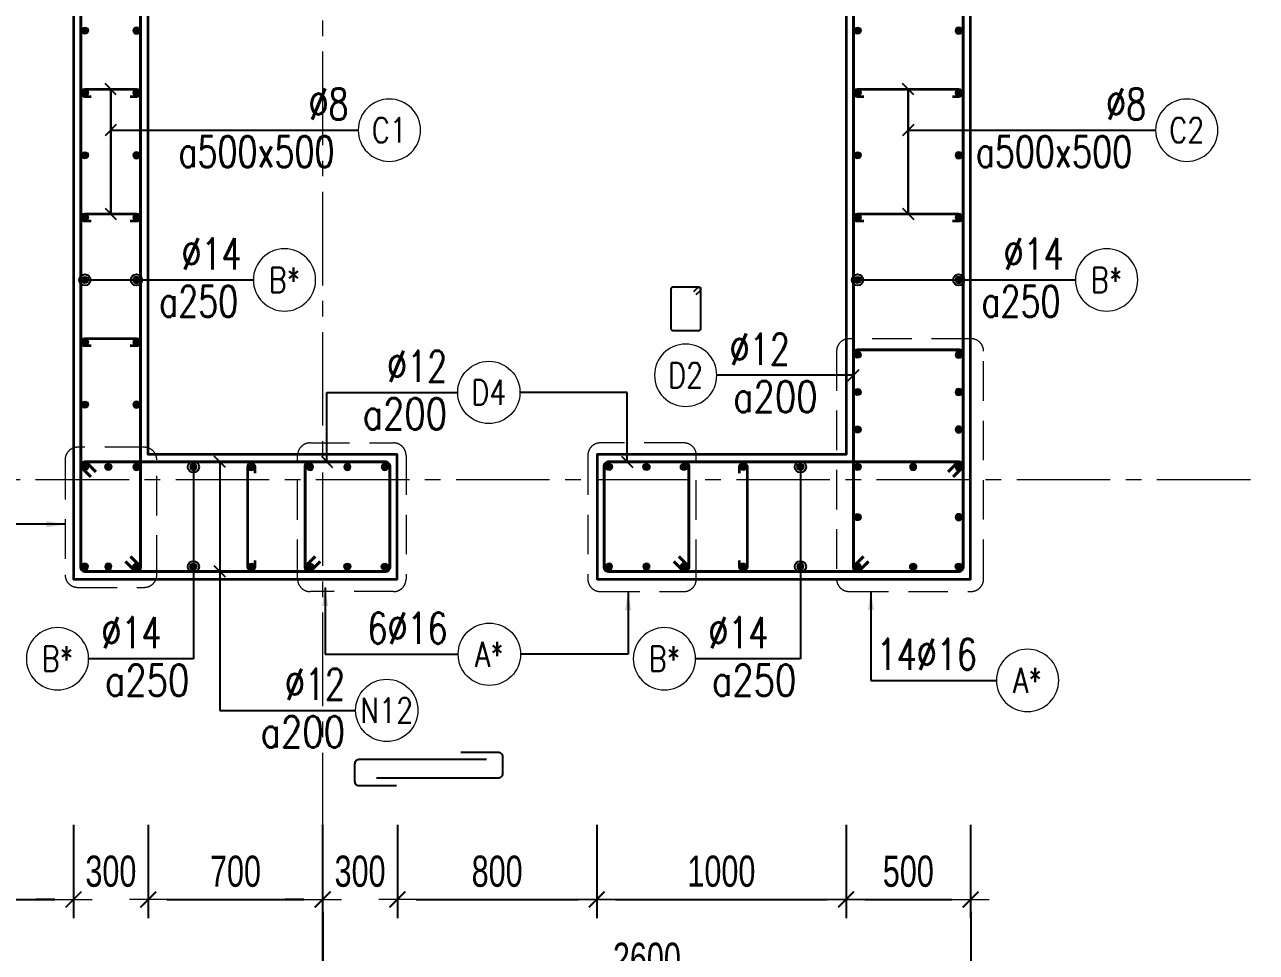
# Model space of a CAD drawing. Header units: millimetres. Extents: x 988833 to 1318015, y -9365 to 47591.
# Drawn here: x 1208500 to 1213443, y -1012 to 2710 of the extents above; entities that cross this region are included whole.
import ezdxf
from ezdxf.enums import TextEntityAlignment as Align

# ---------------------------------------------------------------- set-up
doc = ezdxf.new("R2010")
doc.units = ezdxf.units.MM
doc.header["$MEASUREMENT"] = 0
doc.linetypes.add('HIDDEN2', pattern=[4.7625, 3.175, -1.5875])
doc.linetypes.add('OF_Grid_1$0$CENTER2', pattern=[1.125, 0.75, -0.125, 0.125, -0.125])
doc.layers.get('0').update_dxf_attribs({"lineweight": 20})
doc.layers.get('Defpoints').update_dxf_attribs({"color": 151, "lineweight": 9})
for name, color, linetype, lineweight in [('KC-LEADER', 153, 'Continuous', 18), ('KC-THEP', 6, 'Continuous', 40), ('NDC_S_DIM', 1, 'Continuous', 15), ('NDC_S_HIDDEN', 8, 'HIDDEN2', 13), ('NDC_S_LEADER', 1, 'Continuous', 15), ('NDC_S_REBAR', 4, 'Continuous', 35), ('NDC_S_STIRRUP', 4, 'Continuous', 40), ('NDC_S_VN TEXT', 7, 'Continuous', 20), ('NDC_S_WALL', 6, 'Continuous', 35), ('OF_Grid_1$0$NDC_S_AXIS', 5, 'OF_Grid_1$0$CENTER2', 13)]:
    doc.layers.add(name, color=color, linetype=linetype, lineweight=lineweight)
doc.layers.add('Ligature', color=1, linetype='Continuous')
doc.styles.add('NDC_DIM', font='', dxfattribs={"width": 0.75})
doc.styles.add('NDC_EN TXT', font='romans.shx', dxfattribs={"width": 0.8})
doc.styles.get('NDC_DIM').set_extended_font_data('Dotum')
doc.dimstyles.new('NDC_dim_30', dxfattribs={"dimscale": 30, "dimtxt": 2.5, "dimasz": 1.5, "dimexe": 1.5, "dimexo": 2.5, "dimgap": 1, "dimtad": 1, "dimdec": 0, "dimzin": 0, "dimdsep": 46, "dimtxsty": 'NDC_DIM', "dimblk": 'DIMMARK', "dimcen": 0.09, "dimdle": 1.2, "dimclrd": 1, "dimclre": 1, "dimclrt": 3, "dimadec": 0, "dimazin": 0, "dimtfac": 1, "dimtdec": 0, "dimtix": 1, "dimtofl": 0, "dimtmove": 0, "dimatfit": 3, "dimfxl": 6, "dimfxlon": 1, "dimtolj": 1, "dimtzin": 0, "dimarcsym": 0})
doc.dimstyles.new('NDC_dim_50', dxfattribs={"dimscale": 50, "dimtxt": 2.5, "dimasz": 1.5, "dimexe": 1.5, "dimexo": 2.5, "dimgap": 1, "dimtad": 1, "dimdec": 0, "dimzin": 0, "dimdsep": 46, "dimtxsty": 'NDC_DIM', "dimblk": 'DIMMARK', "dimcen": 0.09, "dimdle": 1.2, "dimclrd": 1, "dimclre": 1, "dimclrt": 3, "dimadec": 0, "dimazin": 0, "dimtfac": 1, "dimtdec": 0, "dimtix": 1, "dimtofl": 0, "dimtmove": 0, "dimatfit": 3, "dimfxl": 6, "dimfxlon": 1, "dimtolj": 1, "dimtzin": 0, "dimarcsym": 0})

# ---------------------------------------------------------------- blocks, each defined once
blk = doc.blocks.new('THEP')
at = {"layer": 'KC-LEADER', "color": 6}
blk.add_circle((0, 0), 14, dxfattribs=at)
at = {"layer": 'KC-THEP'}
for p, q in [((-14, 0), (14, 0)), ((9.9, 9.9), (-9.9, -9.9)), ((-9.9, 9.9), (9.9, -9.9)), ((0, 14), (0, -14))]:
    blk.add_line(p, q, dxfattribs=at)
blk = doc.blocks.new('DIMMARK')
at = {"layer": 'NDC_S_DIM', "color": 1}
blk.add_line((-1.5, 0), (1, 0), dxfattribs=at)
at = {"layer": 'NDC_S_DIM', "color": 2, "const_width": 0.1}
blk.add_lwpolyline([(-0.424, -0.424), (0.424, 0.424)], dxfattribs=at)
blk = doc.blocks.new('*U13')
blk.add_circle((-2.5, 0), 2.5)
at = {"layer": 'NDC_S_VN TEXT', "color": 3, "style": 'NDC_EN TXT', "width": 0.75}
blk.add_attdef('DK1', (0.5, 0.846), '', height=2.5, dxfattribs=at)
at = {"layer": 'NDC_S_VN TEXT', "color": 7, "style": 'NDC_EN TXT', "width": 0.8}
blk.add_attdef('SH2', text='', height=2, dxfattribs=at).set_placement((-2.5, 0), align=Align.MIDDLE)
blk = doc.blocks.new('*U10')
blk.add_circle((2.5, 0), 2.5)
at = {"layer": 'NDC_S_VN TEXT', "color": 3, "style": 'NDC_EN TXT'}
for tag, width, p in [('DK2', 0.75, (-0.85, 0.846)), ('KC2', 0.8, (-0.85, -2.973))]:
    blk.add_attdef(tag, text='', height=2.5, dxfattribs=dict(at, width=width)).set_placement(p, align=Align.RIGHT)
at = {"layer": 'NDC_S_VN TEXT', "color": 7, "style": 'NDC_EN TXT', "width": 0.8}
blk.add_attdef('SH3', text='', height=2, dxfattribs=at).set_placement((2.5, 0), align=Align.MIDDLE)
blk = doc.blocks.new('*U12')
blk.add_circle((-2.5, 0), 2.5)
at = {"layer": 'NDC_S_VN TEXT', "color": 3, "style": 'NDC_EN TXT', "width": 0.75}
for tag, p in [('DK1', (0.5, 0.846)), ('KC1', (0.5, -2.973))]:
    blk.add_attdef(tag, p, '', height=2.5, dxfattribs=at)
at = {"layer": 'NDC_S_VN TEXT', "color": 7, "style": 'NDC_EN TXT', "width": 0.8}
blk.add_attdef('SH2', text='', height=2, dxfattribs=at).set_placement((-2.5, 0), align=Align.MIDDLE)
blk = doc.blocks.new('*U11')
blk.add_circle((-2.5, 0), 2.5)
at = {"layer": 'NDC_S_VN TEXT', "color": 3, "style": 'NDC_EN TXT', "width": 0.75}
for tag, p in [('DK1', (0.5, 0.846)), ('KC1', (0.5, -2.973))]:
    blk.add_attdef(tag, p, '', height=2.5, dxfattribs=at)
at = {"layer": 'NDC_S_VN TEXT', "color": 7, "style": 'NDC_EN TXT', "width": 0.8}
blk.add_attdef('SH2', text='', height=2, dxfattribs=at).set_placement((-2.5, 0), align=Align.MIDDLE)
blk = doc.blocks.new('*U9')
blk.add_circle((2.5, 0), 2.5)
at = {"layer": 'NDC_S_VN TEXT', "color": 3, "style": 'NDC_EN TXT', "width": 0.75}
blk.add_attdef('DK2', text='', height=2.5, dxfattribs=at).set_placement((-0.85, 0.846), align=Align.RIGHT)
at = {"layer": 'NDC_S_VN TEXT', "color": 7, "style": 'NDC_EN TXT', "width": 0.8}
blk.add_attdef('SH3', text='', height=2, dxfattribs=at).set_placement((2.5, 0), align=Align.MIDDLE)
blk = doc.blocks.new('*D1299')
at = {"layer": 'Defpoints', "color": 0, "transparency": 16777216}
for p in [(1202596.5, 485.6), (1209696.3, -336), (1202596.5, -1148.8)]:
    blk.add_point(p, dxfattribs=at)
at = {"layer": 'NDC_S_DIM', "color": 1, "lineweight": -2, "transparency": 16777216}
for p, q in [((1202596.5, -848.8), (1202596.5, -1223.8)), ((1209696.3, -848.8), (1209696.3, -1223.8)), ((1209621.3, -1148.8), (1202671.5, -1148.8))]:
    blk.add_line(p, q, dxfattribs=at)
at = {"layer": 'NDC_S_DIM', "color": 1, "lineweight": -2, "transparency": 16777216, "xscale": 75, "yscale": 75, "zscale": 75, "rotation": 180}
blk.add_blockref('DIMMARK', (1202596.5, -1148.8), dxfattribs=at)
at = {"layer": 'NDC_S_DIM', "color": 1, "lineweight": -2, "transparency": 16777216, "xscale": 75, "yscale": 75, "zscale": 75}
blk.add_blockref('DIMMARK', (1209696.3, -1148.8), dxfattribs=at)
at = {"layer": 'NDC_S_DIM', "color": 3, "transparency": 16777216, "insert": (1206146.4, -1036.2), "char_height": 125, "attachment_point": 5, "style": 'NDC_DIM'}
blk.add_mtext('\\A1;7100', dxfattribs=at)
blk = doc.blocks.new('*D1321')
at = {"layer": 'Defpoints', "color": 0, "ltscale": 200, "transparency": 16777216}
for p in [(1212973.9, 885.6), (1212973.7, 485.6), (1214184.5, 485.6)]:
    blk.add_point(p, dxfattribs=at)
at = {"layer": 'NDC_S_DIM', "color": 1, "lineweight": -2, "ltscale": 200, "transparency": 16777216}
for p, q in [((1213884.5, 885.6), (1214259.5, 885.6)), ((1214184.5, 810.6), (1214184.5, 560.6)), ((1213884.5, 485.6), (1214259.5, 485.6))]:
    blk.add_line(p, q, dxfattribs=at)
at = {"layer": 'NDC_S_DIM', "color": 1, "lineweight": -2, "ltscale": 200, "transparency": 16777216, "xscale": 75, "yscale": 75, "zscale": 75}
for p, rotation in [((1214184.5, 885.6), 90), ((1214184.5, 485.6), 270)]:
    blk.add_blockref('DIMMARK', p, dxfattribs=dict(at, rotation=rotation))
at = {"layer": 'NDC_S_DIM', "color": 3, "ltscale": 200, "transparency": 16777216, "insert": (1214071.9, 685.6), "char_height": 125, "attachment_point": 5, "rotation": 90, "style": 'NDC_DIM'}
blk.add_mtext('\\A1;400', dxfattribs=at)
blk = doc.blocks.new('*D1322')
at = {"layer": 'Defpoints', "color": 0, "ltscale": 200, "transparency": 16777216}
for p in [(1212973.7, 12485.6), (1214497.1, 12485.6), (1212973.7, 885.9)]:
    blk.add_point(p, dxfattribs=at)
at = {"layer": 'NDC_S_DIM', "color": 1, "lineweight": -2, "ltscale": 200, "transparency": 16777216}
for p, q in [((1214197.1, 12485.6), (1214572.1, 12485.6)), ((1214497.1, 960.9), (1214497.1, 12410.6)), ((1214197.1, 885.9), (1214572.1, 885.9))]:
    blk.add_line(p, q, dxfattribs=at)
at = {"layer": 'NDC_S_DIM', "color": 1, "lineweight": -2, "ltscale": 200, "transparency": 16777216, "xscale": 75, "yscale": 75, "zscale": 75}
for p, rotation in [((1214497.1, 12485.6), 90), ((1214497.1, 885.9), 270)]:
    blk.add_blockref('DIMMARK', p, dxfattribs=dict(at, rotation=rotation))
at = {"layer": 'NDC_S_DIM', "color": 3, "ltscale": 200, "transparency": 16777216, "insert": (1214384.5, 6685.7), "char_height": 125, "attachment_point": 5, "rotation": 90, "style": 'NDC_DIM'}
blk.add_mtext('\\A1;11600', dxfattribs=at)
blk = doc.blocks.new('*D1326')
at = {"layer": 'Defpoints', "color": 0, "ltscale": 200, "transparency": 16777216}
for p in [(1207346.5, 985.6), (1208696.5, 948.4), (1208696.5, -799.6)]:
    blk.add_point(p, dxfattribs=at)
at = {"layer": 'NDC_S_DIM', "color": 1, "lineweight": -2, "ltscale": 200, "transparency": 16777216}
for p, q in [((1207346.5, -499.6), (1207346.5, -874.6)), ((1208696.5, -499.6), (1208696.5, -874.6)), ((1207421.5, -799.6), (1208621.5, -799.6))]:
    blk.add_line(p, q, dxfattribs=at)
at = {"layer": 'NDC_S_DIM', "color": 1, "lineweight": -2, "ltscale": 200, "transparency": 16777216, "xscale": 75, "yscale": 75, "zscale": 75, "rotation": 180}
blk.add_blockref('DIMMARK', (1207346.5, -799.6), dxfattribs=at)
at = {"layer": 'NDC_S_DIM', "color": 1, "lineweight": -2, "ltscale": 200, "transparency": 16777216, "xscale": 75, "yscale": 75, "zscale": 75}
blk.add_blockref('DIMMARK', (1208696.5, -799.6), dxfattribs=at)
at = {"layer": 'NDC_S_DIM', "color": 3, "ltscale": 200, "transparency": 16777216, "insert": (1208021.5, -687), "char_height": 125, "attachment_point": 5, "style": 'NDC_DIM'}
blk.add_mtext('\\A1;1350', dxfattribs=at)
blk = doc.blocks.new('*D1327')
at = {"layer": 'Defpoints', "color": 0, "ltscale": 200, "transparency": 16777216}
for p in [(1208996.5, 1100.3), (1208696.5, 948.4), (1208996.5, -799.6)]:
    blk.add_point(p, dxfattribs=at)
at = {"layer": 'NDC_S_DIM', "color": 1, "lineweight": -2, "ltscale": 200, "transparency": 16777216}
for p, q in [((1208696.5, -499.6), (1208696.5, -874.6)), ((1208996.5, -499.6), (1208996.5, -874.6)), ((1208621.5, -799.6), (1208546.5, -799.6)), ((1209071.5, -799.6), (1209146.5, -799.6))]:
    blk.add_line(p, q, dxfattribs=at)
at = {"layer": 'NDC_S_DIM', "color": 1, "lineweight": -2, "ltscale": 200, "transparency": 16777216, "xscale": 75, "yscale": 75, "zscale": 75}
blk.add_blockref('DIMMARK', (1208696.5, -799.6), dxfattribs=at)
at = {"layer": 'NDC_S_DIM', "color": 1, "lineweight": -2, "ltscale": 200, "transparency": 16777216, "xscale": 75, "yscale": 75, "zscale": 75, "rotation": 180}
blk.add_blockref('DIMMARK', (1208996.5, -799.6), dxfattribs=at)
at = {"layer": 'NDC_S_DIM', "color": 3, "ltscale": 200, "transparency": 16777216, "insert": (1208846.5, -687), "char_height": 125, "attachment_point": 5, "style": 'NDC_DIM'}
blk.add_mtext('\\A1;300', dxfattribs=at)
blk = doc.blocks.new('*D1328')
at = {"layer": 'Defpoints', "color": 0, "ltscale": 200, "transparency": 16777216}
for p in [(1208996.5, 1100.3), (1209696.3, 985.6), (1209696.3, -799.6)]:
    blk.add_point(p, dxfattribs=at)
at = {"layer": 'NDC_S_DIM', "color": 1, "lineweight": -2, "ltscale": 200, "transparency": 16777216}
for p, q in [((1208996.5, -499.6), (1208996.5, -874.6)), ((1209696.3, -499.6), (1209696.3, -874.6)), ((1209071.5, -799.6), (1209621.3, -799.6))]:
    blk.add_line(p, q, dxfattribs=at)
at = {"layer": 'NDC_S_DIM', "color": 1, "lineweight": -2, "ltscale": 200, "transparency": 16777216, "xscale": 75, "yscale": 75, "zscale": 75, "rotation": 180}
blk.add_blockref('DIMMARK', (1208996.5, -799.6), dxfattribs=at)
at = {"layer": 'NDC_S_DIM', "color": 1, "lineweight": -2, "ltscale": 200, "transparency": 16777216, "xscale": 75, "yscale": 75, "zscale": 75}
blk.add_blockref('DIMMARK', (1209696.3, -799.6), dxfattribs=at)
at = {"layer": 'NDC_S_DIM', "color": 3, "ltscale": 200, "transparency": 16777216, "insert": (1209346.4, -687), "char_height": 125, "attachment_point": 5, "style": 'NDC_DIM'}
blk.add_mtext('\\A1;700', dxfattribs=at)
blk = doc.blocks.new('*D1329')
at = {"layer": 'Defpoints', "color": 0, "ltscale": 200, "transparency": 16777216}
for p in [(1209696.3, 985.6), (1209996.5, 985.6), (1209996.5, -799.6)]:
    blk.add_point(p, dxfattribs=at)
at = {"layer": 'NDC_S_DIM', "color": 1, "lineweight": -2, "ltscale": 200, "transparency": 16777216}
for p, q in [((1209696.3, -499.6), (1209696.3, -874.6)), ((1209996.5, -499.6), (1209996.5, -874.6)), ((1209621.3, -799.6), (1209546.3, -799.6)), ((1210071.5, -799.6), (1210146.5, -799.6))]:
    blk.add_line(p, q, dxfattribs=at)
at = {"layer": 'NDC_S_DIM', "color": 1, "lineweight": -2, "ltscale": 200, "transparency": 16777216, "xscale": 75, "yscale": 75, "zscale": 75}
blk.add_blockref('DIMMARK', (1209696.3, -799.6), dxfattribs=at)
at = {"layer": 'NDC_S_DIM', "color": 1, "lineweight": -2, "ltscale": 200, "transparency": 16777216, "xscale": 75, "yscale": 75, "zscale": 75, "rotation": 180}
blk.add_blockref('DIMMARK', (1209996.5, -799.6), dxfattribs=at)
at = {"layer": 'NDC_S_DIM', "color": 3, "ltscale": 200, "transparency": 16777216, "insert": (1209846.4, -687), "char_height": 125, "attachment_point": 5, "style": 'NDC_DIM'}
blk.add_mtext('\\A1;300', dxfattribs=at)
blk = doc.blocks.new('*D1330')
at = {"layer": 'Defpoints', "color": 0, "ltscale": 200, "transparency": 16777216}
for p in [(1209996.5, 985.6), (1210796.5, 985.6), (1210796.5, -799.6)]:
    blk.add_point(p, dxfattribs=at)
at = {"layer": 'NDC_S_DIM', "color": 1, "lineweight": -2, "ltscale": 200, "transparency": 16777216}
for p, q in [((1209996.5, -499.6), (1209996.5, -874.6)), ((1210796.5, -499.6), (1210796.5, -874.6)), ((1210071.5, -799.6), (1210721.5, -799.6))]:
    blk.add_line(p, q, dxfattribs=at)
at = {"layer": 'NDC_S_DIM', "color": 1, "lineweight": -2, "ltscale": 200, "transparency": 16777216, "xscale": 75, "yscale": 75, "zscale": 75, "rotation": 180}
blk.add_blockref('DIMMARK', (1209996.5, -799.6), dxfattribs=at)
at = {"layer": 'NDC_S_DIM', "color": 1, "lineweight": -2, "ltscale": 200, "transparency": 16777216, "xscale": 75, "yscale": 75, "zscale": 75}
blk.add_blockref('DIMMARK', (1210796.5, -799.6), dxfattribs=at)
at = {"layer": 'NDC_S_DIM', "color": 3, "ltscale": 200, "transparency": 16777216, "insert": (1210396.5, -687), "char_height": 125, "attachment_point": 5, "style": 'NDC_DIM'}
blk.add_mtext('\\A1;800', dxfattribs=at)
blk = doc.blocks.new('*D1331')
at = {"layer": 'Defpoints', "color": 0, "ltscale": 200, "transparency": 16777216}
for p in [(1210796.5, 985.6), (1211796.5, 985.6), (1211796.5, -799.6)]:
    blk.add_point(p, dxfattribs=at)
at = {"layer": 'NDC_S_DIM', "color": 1, "lineweight": -2, "ltscale": 200, "transparency": 16777216}
for p, q in [((1210796.5, -499.6), (1210796.5, -874.6)), ((1211796.5, -499.6), (1211796.5, -874.6)), ((1210871.5, -799.6), (1211721.5, -799.6))]:
    blk.add_line(p, q, dxfattribs=at)
at = {"layer": 'NDC_S_DIM', "color": 1, "lineweight": -2, "ltscale": 200, "transparency": 16777216, "xscale": 75, "yscale": 75, "zscale": 75, "rotation": 180}
blk.add_blockref('DIMMARK', (1210796.5, -799.6), dxfattribs=at)
at = {"layer": 'NDC_S_DIM', "color": 1, "lineweight": -2, "ltscale": 200, "transparency": 16777216, "xscale": 75, "yscale": 75, "zscale": 75}
blk.add_blockref('DIMMARK', (1211796.5, -799.6), dxfattribs=at)
at = {"layer": 'NDC_S_DIM', "color": 3, "ltscale": 200, "transparency": 16777216, "insert": (1211296.5, -687), "char_height": 125, "attachment_point": 5, "style": 'NDC_DIM'}
blk.add_mtext('\\A1;1000', dxfattribs=at)
blk = doc.blocks.new('*D1332')
at = {"layer": 'Defpoints', "color": 0, "ltscale": 200, "transparency": 16777216}
for p in [(1211796.5, 985.6), (1212296.5, 985.6), (1212296.5, -799.6)]:
    blk.add_point(p, dxfattribs=at)
at = {"layer": 'NDC_S_DIM', "color": 1, "lineweight": -2, "ltscale": 200, "transparency": 16777216}
for p, q in [((1211796.5, -499.6), (1211796.5, -874.6)), ((1212296.5, -499.6), (1212296.5, -874.6)), ((1211871.5, -799.6), (1212221.5, -799.6))]:
    blk.add_line(p, q, dxfattribs=at)
at = {"layer": 'NDC_S_DIM', "color": 1, "lineweight": -2, "ltscale": 200, "transparency": 16777216, "xscale": 75, "yscale": 75, "zscale": 75, "rotation": 180}
blk.add_blockref('DIMMARK', (1211796.5, -799.6), dxfattribs=at)
at = {"layer": 'NDC_S_DIM', "color": 1, "lineweight": -2, "ltscale": 200, "transparency": 16777216, "xscale": 75, "yscale": 75, "zscale": 75}
blk.add_blockref('DIMMARK', (1212296.5, -799.6), dxfattribs=at)
at = {"layer": 'NDC_S_DIM', "color": 3, "ltscale": 200, "transparency": 16777216, "insert": (1212046.5, -687), "char_height": 125, "attachment_point": 5, "style": 'NDC_DIM'}
blk.add_mtext('\\A1;500', dxfattribs=at)
blk = doc.blocks.new('*D1333')
at = {"layer": 'Defpoints', "color": 0, "ltscale": 200, "transparency": 16777216}
for p in [(1212297.5, 599.2), (1209697.3, -336), (1212297.5, -1148.8)]:
    blk.add_point(p, dxfattribs=at)
at = {"layer": 'NDC_S_DIM', "color": 1, "lineweight": -2, "ltscale": 200, "transparency": 16777216}
for p, q in [((1209697.3, -848.8), (1209697.3, -1223.8)), ((1212297.5, -848.8), (1212297.5, -1223.8)), ((1209772.3, -1148.8), (1212222.5, -1148.8))]:
    blk.add_line(p, q, dxfattribs=at)
at = {"layer": 'NDC_S_DIM', "color": 1, "lineweight": -2, "ltscale": 200, "transparency": 16777216, "xscale": 75, "yscale": 75, "zscale": 75, "rotation": 180}
blk.add_blockref('DIMMARK', (1209697.3, -1148.8), dxfattribs=at)
at = {"layer": 'NDC_S_DIM', "color": 1, "lineweight": -2, "ltscale": 200, "transparency": 16777216, "xscale": 75, "yscale": 75, "zscale": 75}
blk.add_blockref('DIMMARK', (1212297.5, -1148.8), dxfattribs=at)
at = {"layer": 'NDC_S_DIM', "color": 3, "ltscale": 200, "transparency": 16777216, "insert": (1210997.4, -1036.2), "char_height": 125, "attachment_point": 5, "style": 'NDC_DIM'}
blk.add_mtext('\\A1;2600', dxfattribs=at)
blk = doc.blocks.new('*D1348')
at = {"layer": 'Defpoints', "color": 0, "ltscale": 200, "transparency": 16777216}
for p in [(1211796.5, 985.6), (1214184.5, 985.6), (1212973.9, 885.6)]:
    blk.add_point(p, dxfattribs=at)
at = {"layer": 'NDC_S_DIM', "color": 1, "lineweight": -2, "ltscale": 200, "transparency": 16777216}
for p, q in [((1214184.5, 1060.6), (1214184.5, 1135.6)), ((1213884.5, 985.6), (1214259.5, 985.6)), ((1213884.5, 885.6), (1214259.5, 885.6)), ((1214184.5, 810.6), (1214184.5, 735.6))]:
    blk.add_line(p, q, dxfattribs=at)
at = {"layer": 'NDC_S_DIM', "color": 1, "lineweight": -2, "ltscale": 200, "transparency": 16777216, "xscale": 75, "yscale": 75, "zscale": 75}
for p, rotation in [((1214184.5, 985.6), 270), ((1214184.5, 885.6), 90)]:
    blk.add_blockref('DIMMARK', p, dxfattribs=dict(at, rotation=rotation))
at = {"layer": 'NDC_S_DIM', "color": 3, "ltscale": 200, "transparency": 16777216, "insert": (1214071.9, 935.6), "char_height": 125, "attachment_point": 5, "rotation": 90, "style": 'NDC_DIM'}
blk.add_mtext('\\A1;100', dxfattribs=at)
blk = doc.blocks.new('*D1349')
at = {"layer": 'Defpoints', "color": 0, "ltscale": 200, "transparency": 16777216}
for p in [(1211713.7, 3185.6), (1214184.5, 3185.6), (1211796.5, 985.6)]:
    blk.add_point(p, dxfattribs=at)
at = {"layer": 'NDC_S_DIM', "color": 1, "lineweight": -2, "ltscale": 200, "transparency": 16777216}
for p, q in [((1213884.5, 3185.6), (1214259.5, 3185.6)), ((1214184.5, 1060.6), (1214184.5, 3110.6)), ((1213884.5, 985.6), (1214259.5, 985.6))]:
    blk.add_line(p, q, dxfattribs=at)
at = {"layer": 'NDC_S_DIM', "color": 1, "lineweight": -2, "ltscale": 200, "transparency": 16777216, "xscale": 75, "yscale": 75, "zscale": 75}
for p, rotation in [((1214184.5, 3185.6), 90), ((1214184.5, 985.6), 270)]:
    blk.add_blockref('DIMMARK', p, dxfattribs=dict(at, rotation=rotation))
at = {"layer": 'NDC_S_DIM', "color": 3, "ltscale": 200, "transparency": 16777216, "insert": (1214071.9, 2085.6), "char_height": 125, "attachment_point": 5, "rotation": 90, "style": 'NDC_DIM'}
blk.add_mtext('\\A1;2200', dxfattribs=at)

msp = doc.modelspace()

# ---------------------------------------------------------------- linework, layer by layer
at = {"layer": 'Ligature'}
for points in [[(1211195.8, 1626.5), (1211211.8, 1642.4, 0.668179), (1211206, 1656.4), (1211101.4, 1656.4, 0.414214), (1211093.2, 1648.2), (1211093.2, 1491.1, 0.414214), (1211101.4, 1482.9), (1211206, 1482.9, 0.414214), (1211214.1, 1491.1), (1211214.1, 1648.2, 0.668179), (1211200.2, 1654), (1211184.2, 1638)], [(1210353.8, -238.7), (1209842.1, -238.7, 0.414214), (1209824.5, -256.3), (1209824.5, -325.4, 0.414214), (1209842.1, -343), (1209992.3, -343)], [(1210250.2, -208.6), (1210400.4, -208.6, -0.414214), (1210418, -226.2), (1210418, -295.4, -0.414214), (1210400.4, -313), (1209912.2, -313)]]:
    msp.add_lwpolyline(points, format="xyb", dxfattribs=at)
at = {"layer": 'NDC_S_HIDDEN', "ltscale": 50}
for points in [[(1212298.6, 1449.6), (1211808.6, 1449.6, 0.414214), (1211758.6, 1399.6), (1211758.6, 486, 0.414214), (1211808.6, 436), (1212298.6, 436, 0.414214), (1212348.6, 486), (1212348.6, 1399.6, 0.414214)], [(1208980.6, 1014.2), (1208712.8, 1014.2, 0.414214), (1208662.8, 964.2), (1208662.8, 502.4, 0.414214), (1208712.8, 452.4), (1208980.6, 452.4, 0.414214), (1209030.6, 502.4), (1209030.6, 964.2, 0.414214)], [(1209645.7, 1031.8), (1209980.9, 1031.8, -0.414214), (1210030.9, 981.8), (1210030.9, 485.6, -0.414214), (1209980.9, 435.6), (1209645.7, 435.6, -0.414214), (1209595.7, 485.6), (1209595.7, 981.8, -0.414214)], [(1211145.7, 1031.8), (1210810.5, 1031.8, 0.414214), (1210760.5, 981.8), (1210760.5, 485.6, 0.414214), (1210810.5, 435.6), (1211145.7, 435.6, 0.414214), (1211195.7, 485.6), (1211195.7, 981.8, 0.414214)]]:
    msp.add_lwpolyline(points, format="xyb", close=True, dxfattribs=at)
at = {"layer": 'NDC_S_REBAR'}
for points in [[(1208767.2, 2420.6), (1208742.2, 2420.6, -1), (1208742.2, 2450.6), (1208949.2, 2450.6, -1), (1208949.2, 2420.6), (1208924.2, 2420.6)], [(1211868, 2420.6), (1211843, 2420.6, -1), (1211843, 2450.6), (1212248.5, 2450.6, -1), (1212248.5, 2420.6), (1212223.5, 2420.6)], [(1208767.2, 1920.6), (1208742.2, 1920.6, -1), (1208742.2, 1950.6), (1208949.2, 1950.6, -1), (1208949.2, 1920.6), (1208924.2, 1920.6)], [(1211868, 1920.6), (1211843, 1920.6, -1), (1211843, 1950.6), (1212248.5, 1950.6, -1), (1212248.5, 1920.6), (1212223.5, 1920.6)], [(1208767.2, 1420.6), (1208742.2, 1420.6, -1), (1208742.2, 1450.6), (1208949.2, 1450.6, -1), (1208949.2, 1420.6), (1208924.2, 1420.6)], [(1209424.8, 910.6), (1209424.8, 935.6, 1), (1209394.8, 935.6), (1209394.8, 535.6, 1), (1209424.8, 535.6), (1209424.8, 560.6)], [(1211369.2, 910.6), (1211369.2, 935.6, -1), (1211399.2, 935.6), (1211399.2, 535.6, -1), (1211369.2, 535.6), (1211369.2, 560.6)]]:
    msp.add_lwpolyline(points, format="xyb", dxfattribs=at)
at = {"layer": 'NDC_S_STIRRUP'}
for points in [[(1208925.7, 575.6), (1208965.7, 535.6, -0.414214), (1208945.7, 515.6), (1208745.7, 515.6, -0.414214), (1208725.7, 535.6), (1208725.7, 12835.6, -0.414214), (1208745.7, 12855.6), (1208945.7, 12855.6, -0.414214), (1208965.7, 12835.6), (1208965.7, 535.6, -0.414214), (1208945.7, 515.6), (1208905.7, 555.6)], [(1211826.5, 10085.6), (1211826.5, 10085.6), (1211826.5, 535.6, 0.414214), (1211846.5, 515.6), (1212246.5, 515.6, 0.414214), (1212266.5, 535.6), (1212266.5, 3786.3), (1212256.5, 3756.3)], [(1211866.5, 575.6), (1211826.5, 535.6, 0.414214), (1211846.5, 515.6), (1212246.5, 515.6, 0.414214), (1212266.5, 535.6), (1212266.5, 1385.4, 0.414214), (1212246.5, 1405.4), (1211846.5, 1405.4, 0.414214), (1211826.5, 1385.4), (1211826.5, 535.6, 0.414214), (1211846.5, 515.6), (1211886.5, 555.6)], [(1208785.7, 915.6), (1208745.7, 955.6, 0.414214), (1208725.7, 935.6), (1208725.7, 535.6, 0.414214), (1208745.7, 515.6), (1209945.7, 515.6, 0.414214), (1209965.7, 535.6), (1209965.7, 935.6, 0.414214), (1209945.7, 955.6), (1208745.7, 955.6, 0.414214), (1208725.7, 935.6), (1208765.7, 895.6)], [(1209665.7, 575.6), (1209625.7, 535.6, 0.414214), (1209645.7, 515.6), (1209945.7, 515.6, 0.414214), (1209965.7, 535.6), (1209965.7, 935.6, 0.414214), (1209945.7, 955.6), (1209645.7, 955.6, 0.414214), (1209625.7, 935.6), (1209625.7, 535.6, 0.414214), (1209645.7, 515.6), (1209685.7, 555.6)], [(1212206.5, 915.6), (1212246.5, 955.6, -0.414214), (1212266.5, 935.6), (1212266.5, 535.6, -0.414214), (1212246.5, 515.6), (1210845.7, 515.6, -0.414214), (1210825.7, 535.6), (1210825.7, 935.6, -0.414214), (1210845.7, 955.6), (1212246.5, 955.6, -0.414214), (1212266.5, 935.6), (1212226.5, 895.6)], [(1211125.7, 575.6), (1211165.7, 535.6, -0.414214), (1211145.7, 515.6), (1210845.7, 515.6, -0.414214), (1210825.7, 535.6), (1210825.7, 935.6, -0.414214), (1210845.7, 955.6), (1211145.7, 955.6, -0.414214), (1211165.7, 935.6), (1211165.7, 535.6, -0.414214), (1211145.7, 515.6), (1211105.7, 555.6)]]:
    msp.add_lwpolyline(points, format="xyb", dxfattribs=at)
at = {"layer": 'NDC_S_WALL', "ltscale": 200}
msp.add_lwpolyline([(1208696.5, 9885.6), (1208696.5, 485.6), (1209995.3, 485.6), (1209995.3, 485.6), (1209995.3, 985.6), (1209995.3, 985.6), (1208996.5, 985.6), (1208996.5, 3185.6), (1208996.5, 3185.6), (1211796.5, 3185.6), (1211796.5, 3185.6), (1211796.5, 985.6), (1210797.7, 985.6), (1210797.7, 985.6), (1210797.7, 485.6), (1210797.7, 485.6), (1212296.5, 485.6), (1212296.5, 12885.6)], dxfattribs=at)
at = {"layer": 'OF_Grid_1$0$NDC_S_AXIS', "ltscale": 500}
for p, q in [((1209697.3, -1148.8), (1209697.3, 14547.4)), ((1200669.3, 885.6), (1214497.1, 885.6))]:
    msp.add_line(p, q, dxfattribs=at)

# ---------------------------------------------------------------- block references
at = {"layer": 'KC-THEP'}
for p, rotation in [((1208742.2, 2685.6), 189.6685644363809), ((1211843, 2685.6), 189.6685644363809), ((1208742.2, 2435.6), 189.6685644363809), ((1211843, 2435.6), 189.6685644363809), ((1208742.2, 2185.6), 189.6685644363809), ((1211843, 2185.6), 189.6685644363809), ((1208742.2, 1935.6), 189.6685644363809), ((1211843, 1935.6), 189.6685644363809), ((1208742.2, 1685.6), 189.6685644363809), ((1211843, 1685.6), 189.6685644363809), ((1208742.2, 1435.6), 189.6685644363809), ((1211843, 1385.6), 189.6685644363809), ((1211843, 1235.6), 189.6685644363809), ((1208742.2, 1185.6), 189.6685644363809), ((1211843, 1085.6), 189.6685644363809), ((1208742.2, 935.6), 189.6685644363809), ((1208836.3, 935.6), 189.6685644363809), ((1210845.7, 935.6), 189.6685644363809), ((1210995.7, 935.6), 189.6685644363809), ((1211145.7, 935.6), 189.6685644363809), ((1211384.2, 935.6), 189.6685644363809), ((1211613.6, 935.6), 189.6685644363809), ((1211843, 935.6), 189.6685644363809), ((1211843, 733.9), 189.6685644363809), ((1208949.2, 535.6), 9.66856443638095), ((1209177.8, 535.6), 9.66856443638095), ((1209409.8, 535.6), 9.66856443638095), ((1209645.7, 535.6), 9.668564436380946), ((1209795.7, 535.6), 9.668564436380946), ((1209945.7, 535.6), 9.668564436380946), ((1212066, 535.6), 9.66856443638095), ((1212248.5, 535.6), 9.66856443638095)]:
    msp.add_blockref('THEP', p, dxfattribs=dict(at, rotation=rotation))
at = {"layer": 'KC-THEP', "xscale": -1}
for p, rotation in [((1208949.2, 2685.6), 170.331435563619), ((1212248.5, 2685.6), 170.331435563619), ((1208949.2, 2435.6), 170.331435563619), ((1212248.5, 2435.6), 170.331435563619), ((1208949.2, 2185.6), 170.331435563619), ((1212248.5, 2185.6), 170.331435563619), ((1208949.2, 1935.6), 170.331435563619), ((1212248.5, 1935.6), 170.331435563619), ((1208949.2, 1685.6), 170.331435563619), ((1212248.5, 1685.6), 170.331435563619), ((1208949.2, 1435.6), 170.331435563619), ((1212248.5, 1385.6), 170.3314355636193), ((1212248.5, 1235.6), 170.331435563619), ((1208949.2, 1185.6), 170.331435563619), ((1212248.5, 1085.6), 170.331435563619), ((1208949.2, 935.6), 170.331435563619), ((1209177.8, 935.6), 170.331435563619), ((1209409.8, 935.6), 170.331435563619), ((1209645.7, 935.6), 170.331435563619), ((1209795.7, 935.6), 170.331435563619), ((1209945.7, 935.6), 170.331435563619), ((1212066, 935.6), 170.331435563619), ((1212248.5, 935.6), 170.331435563619), ((1212248.5, 733.9), 170.331435563619), ((1208742.2, 535.6), 350.3314355636191), ((1208836.3, 535.6), 350.3314355636191), ((1210845.7, 535.6), 350.3314355636191), ((1210995.7, 535.6), 350.3314355636191), ((1211145.7, 535.6), 350.3314355636191), ((1211384.2, 535.6), 350.3314355636191), ((1211613.6, 535.6), 350.3314355636191), ((1211843, 535.6), 350.3314355636191)]:
    msp.add_blockref('THEP', p, dxfattribs=dict(at, rotation=rotation))
at = {"layer": 'NDC_S_VN TEXT'}
ref = msp.add_blockref('*U12', (1209839, 2286.2), dxfattribs=dict(at, xscale=-50, yscale=50, zscale=50))
ref.add_attrib('SH2', 'C1', dxfattribs={"color": 7, "height": 100, "style": 'NDC_EN TXT', "width": 0.8}).set_placement((1209964, 2286.2), align=Align.MIDDLE)
ref.add_attrib('DK1', '%%c8', (1209639.9, 2328.5), dxfattribs={"color": 3, "height": 125, "style": 'NDC_EN TXT', "width": 0.75})
ref.add_attrib('KC1', 'a500x500', (1209117.6, 2137.6), dxfattribs={"color": 3, "height": 125, "style": 'NDC_EN TXT', "width": 0.75})
ref = msp.add_blockref('*U12', (1213039, 2286.2), dxfattribs=dict(at, xscale=-50, yscale=50, zscale=50))
ref.add_attrib('SH2', 'C2', dxfattribs={"color": 7, "height": 100, "style": 'NDC_EN TXT', "width": 0.8}).set_placement((1213164, 2286.2), align=Align.MIDDLE)
ref.add_attrib('DK1', '%%c8', (1212839.9, 2328.5), dxfattribs={"color": 3, "height": 125, "style": 'NDC_EN TXT', "width": 0.75})
ref.add_attrib('KC1', 'a500x500', (1212317.6, 2137.6), dxfattribs={"color": 3, "height": 125, "style": 'NDC_EN TXT', "width": 0.75})
ref = msp.add_blockref('*U11', (1209418.2, 1685.6), dxfattribs=dict(at, xscale=-50, yscale=50, zscale=50))
ref.add_attrib('SH2', 'B*', dxfattribs={"color": 7, "height": 100, "style": 'NDC_EN TXT', "width": 0.8}).set_placement((1209543.2, 1685.6), align=Align.MIDDLE)
ref.add_attrib('DK1', '%%C14', (1209129.8, 1727.9), dxfattribs={"color": 3, "height": 125, "style": 'NDC_EN TXT', "width": 0.75})
ref.add_attrib('KC1', 'a250', (1209040.5, 1537), dxfattribs={"color": 3, "height": 125, "style": 'NDC_EN TXT', "width": 0.75})
ref = msp.add_blockref('*U11', (1212717.4, 1685.6), dxfattribs=dict(at, xscale=-50, yscale=50, zscale=50))
ref.add_attrib('SH2', 'B*', dxfattribs={"color": 7, "height": 100, "style": 'NDC_EN TXT', "width": 0.8}).set_placement((1212842.4, 1685.6), align=Align.MIDDLE)
ref.add_attrib('DK1', '%%C14', (1212429, 1727.9), dxfattribs={"color": 3, "height": 125, "style": 'NDC_EN TXT', "width": 0.75})
ref.add_attrib('KC1', 'a250', (1212339.7, 1537), dxfattribs={"color": 3, "height": 125, "style": 'NDC_EN TXT', "width": 0.75})
ref = msp.add_blockref('*U10', (1211278, 1303.1), dxfattribs=dict(at, xscale=-50, yscale=50, zscale=50))
ref.add_attrib('SH3', 'D2', dxfattribs={"color": 7, "height": 100, "style": 'NDC_EN TXT', "width": 0.8}).set_placement((1211153, 1303.1), align=Align.MIDDLE)
ref.add_attrib('DK2', '%%C12', dxfattribs={"color": 3, "height": 125, "style": 'NDC_EN TXT', "width": 0.75}).set_placement((1211570.5, 1345.4), align=Align.RIGHT)
ref.add_attrib('KC2', 'a200', dxfattribs={"color": 3, "height": 125, "style": 'NDC_EN TXT', "width": 0.8}).set_placement((1211682.4, 1154.5), align=Align.RIGHT)
at = {"layer": 'NDC_S_VN TEXT', "xscale": 50, "yscale": 50, "zscale": 50}
for name, p, values in [('*U10', (1210238.2, 1234.3), {'SH3': 'D4', 'DK2': '%%C12', 'KC2': 'a200'}), ('*U9', (1210240.2, 184.1), {'SH3': 'A*', 'DK2': '6%%C16'}), ('*U10', (1209828.5, -41.1), {'SH3': 'N12', 'DK2': '%%C12', 'KC2': 'a200'})]:
    msp.add_blockref(name, p, dxfattribs=at).add_auto_attribs(values)
at = {"layer": 'NDC_S_VN TEXT'}
ref = msp.add_blockref('*U10', (1208757.2, 165.9), dxfattribs=dict(at, xscale=-50, yscale=50, zscale=50))
ref.add_attrib('SH3', 'B*', dxfattribs={"color": 7, "height": 100, "style": 'NDC_EN TXT', "width": 0.8}).set_placement((1208632.2, 165.9), align=Align.MIDDLE)
ref.add_attrib('DK2', '%%C14', dxfattribs={"color": 3, "height": 125, "style": 'NDC_EN TXT', "width": 0.75}).set_placement((1209049.7, 208.2), align=Align.RIGHT)
ref.add_attrib('KC2', 'a250', dxfattribs={"color": 3, "height": 125, "style": 'NDC_EN TXT', "width": 0.8}).set_placement((1209161.6, 17.3), align=Align.RIGHT)
ref = msp.add_blockref('*U10', (1211193, 165.9), dxfattribs=dict(at, xscale=-50, yscale=50, zscale=50))
ref.add_attrib('SH3', 'B*', dxfattribs={"color": 7, "height": 100, "style": 'NDC_EN TXT', "width": 0.8}).set_placement((1211068, 165.9), align=Align.MIDDLE)
ref.add_attrib('DK2', '%%C14', dxfattribs={"color": 3, "height": 125, "style": 'NDC_EN TXT', "width": 0.75}).set_placement((1211485.5, 208.2), align=Align.RIGHT)
ref.add_attrib('KC2', 'a250', dxfattribs={"color": 3, "height": 125, "style": 'NDC_EN TXT', "width": 0.8}).set_placement((1211597.4, 17.3), align=Align.RIGHT)
ref = msp.add_blockref('*U13', (1212399.9, 79.1), dxfattribs=dict(at, xscale=-50, yscale=50, zscale=50))
ref.add_attrib('SH2', 'A*', dxfattribs={"color": 7, "height": 100, "style": 'NDC_EN TXT', "width": 0.8}).set_placement((1212524.9, 79.1), align=Align.MIDDLE)
ref.add_attrib('DK1', '14%%C16', (1211919.6, 121.3), dxfattribs={"color": 3, "height": 125, "style": 'NDC_EN TXT', "width": 0.75})

# ---------------------------------------------------------------- dimensions: what is measured, and where the dimension line sits
at = {"layer": 'NDC_S_DIM', "ltscale": 200}
for base, p1, p2, angle, picture, middle in [((1214497.1, 12485.6), (1212973.7, 885.9), (1212973.7, 12485.6), 90, '*D1322', (1214384.5, 6685.7)), ((1214184.5, 3185.6), (1211796.5, 985.6), (1211713.7, 3185.6), 90, '*D1349', (1214071.9, 2085.6)), ((1208996.5, -799.6), (1208696.5, 948.4), (1208996.5, 1100.3), 180, '*D1327', (1208846.5, -687)), ((1209696.3, -799.6), (1208996.5, 1100.3), (1209696.3, 985.6), 180, '*D1328', (1209346.4, -687)), ((1214184.5, 985.6), (1212973.9, 885.6), (1211796.5, 985.6), 90, '*D1348', (1214071.9, 935.6)), ((1208696.5, -799.6), (1207346.5, 985.6), (1208696.5, 948.4), 180, '*D1326', (1208021.5, -687)), ((1209996.5, -799.6), (1209696.3, 985.6), (1209996.5, 985.6), 180, '*D1329', (1209846.4, -687)), ((1210796.5, -799.6), (1209996.5, 985.6), (1210796.5, 985.6), 180, '*D1330', (1210396.5, -687)), ((1211796.5, -799.6), (1210796.5, 985.6), (1211796.5, 985.6), 180, '*D1331', (1211296.5, -687)), ((1212296.5, -799.6), (1211796.5, 985.6), (1212296.5, 985.6), 180, '*D1332', (1212046.5, -687)), ((1212297.5, -1148.8), (1209697.3, -336), (1212297.5, 599.2), 180, '*D1333', (1210997.4, -1036.2))]:
    dim = msp.add_linear_dim(base=base, p1=p1, p2=p2, angle=angle, dimstyle='NDC_dim_50', override={"dimtmove": 1}, dxfattribs=at)
    dim.commit()
    dim.dimension.update_dxf_attribs({"geometry": picture, "text_midpoint": middle})
dim = msp.add_linear_dim(base=(1214184.5, 485.6), p1=(1212973.9, 885.6), p2=(1212973.7, 485.6), angle=90, dimstyle='NDC_dim_50', override={"dimtmove": 1}, dxfattribs=at)
dim.commit()
dim.dimension.update_dxf_attribs({"geometry": '*D1321', "text_midpoint": (1214184.5, 685.6), "dimtype": 160})
at = {"layer": 'NDC_S_DIM'}
dim = msp.add_linear_dim(base=(1202596.5, -1148.8), p1=(1209696.3, -336), p2=(1202596.5, 485.6), angle=180, dimstyle='NDC_dim_50', override={"dimtmove": 1}, dxfattribs=at)
dim.commit()
dim.dimension.update_dxf_attribs({"geometry": '*D1299', "text_midpoint": (1206146.4, -1036.2)})

# ---------------------------------------------------------------- leaders
at = {"layer": 'NDC_S_LEADER'}
for points, dimstyle, override in [([(1208845.7, 2450.6), (1208845.7, 1950.6)], 'NDC_dim_30', {"dimtad": 0, "dimldrblk": 'Oblique'}), ([(1212045.7, 2450.6), (1212045.7, 1950.6)], 'NDC_dim_30', {"dimtad": 0, "dimldrblk": 'Oblique'}), ([(1208845.7, 1950.6), (1208845.7, 2450.6)], 'NDC_dim_30', {"dimtad": 0, "dimldrblk": 'Oblique'}), ([(1212045.7, 1950.6), (1212045.7, 2450.6)], 'NDC_dim_30', {"dimtad": 0, "dimldrblk": 'Oblique'}), ([(1208845.7, 2286.2), (1209839, 2286.2)], 'NDC_dim_30', {"dimtad": 0, "dimldrblk": 'Oblique'}), ([(1212045.7, 2286.2), (1213039, 2286.2)], 'NDC_dim_30', {"dimtad": 0, "dimldrblk": 'Oblique'}), ([(1208742.2, 1685.6), (1209418.2, 1685.6)], 'NDC_dim_30', {"dimtad": 0, "dimldrblk": 'Origin'}), ([(1208949.2, 1685.6), (1209418.2, 1685.6)], 'NDC_dim_30', {"dimtad": 0, "dimldrblk": 'Origin'}), ([(1211843, 1685.6), (1212717.4, 1685.6)], 'NDC_dim_30', {"dimtad": 0, "dimldrblk": 'Origin'}), ([(1212248.5, 1685.6), (1212717.4, 1685.6)], 'NDC_dim_30', {"dimtad": 0, "dimldrblk": 'Origin'}), ([(1211826.5, 1303.1), (1211280.1, 1303.1)], 'NDC_dim_30', {"dimtad": 0, "dimldrblk": 'Oblique'}), ([(1209713.7, 955.6), (1209713.7, 1234.3), (1210238.2, 1234.3)], 'NDC_dim_30', {"dimtad": 0, "dimldrblk": 'Oblique'}), ([(1210918, 955.6), (1210918, 1233.6), (1210488.2, 1234.2)], 'NDC_dim_30', {"dimtad": 0, "dimldrblk": 'Oblique'}), ([(1209177.8, 935.6), (1209177.8, 165.7), (1208757.2, 165.7)], 'NDC_dim_30', {"dimgap": 1, "dimtad": 0, "dimldrblk": 'Origin'}), ([(1209283.7, 955.6), (1209283.7, -41.3), (1209828.5, -41.3)], 'NDC_dim_30', {"dimtad": 0, "dimldrblk": 'Oblique'}), ([(1211613.6, 935.6), (1211613.6, 165.7), (1211193, 165.7)], 'NDC_dim_30', {"dimgap": 1, "dimtad": 0, "dimldrblk": 'Origin'}), ([(1208662.8, 705.8), (1208034.5, 705.8)], 'NDC_dim_50', {"dimgap": 1, "dimtad": 0}), ([(1209177.8, 535.6), (1209177.8, 165.7), (1208757.2, 165.7)], 'NDC_dim_30', {"dimgap": 1, "dimtad": 0, "dimldrblk": 'Origin'}), ([(1211613.6, 535.6), (1211613.6, 165.7), (1211193, 165.7)], 'NDC_dim_30', {"dimgap": 1, "dimtad": 0, "dimldrblk": 'Origin'}), ([(1209283.7, 515.6), (1209283.7, -41.3), (1209828.5, -41.3)], 'NDC_dim_30', {"dimtad": 0, "dimldrblk": 'Oblique'}), ([(1209706, 452.4), (1209706, 183.9), (1210240.2, 183.9)], 'NDC_dim_50', {"dimgap": 1, "dimtad": 0}), ([(1210922.3, 435.6), (1210922.3, 184.9), (1210490.2, 184.1)], 'NDC_dim_50', {"dimtad": 0}), ([(1211896.5, 436), (1211896.5, 79.1), (1212399.9, 79.1)], 'NDC_dim_50', {"dimgap": 1, "dimtad": 0})]:
    msp.add_leader(points, dimstyle=dimstyle, override=override, dxfattribs=at)

doc.saveas('drawing.dxf')
